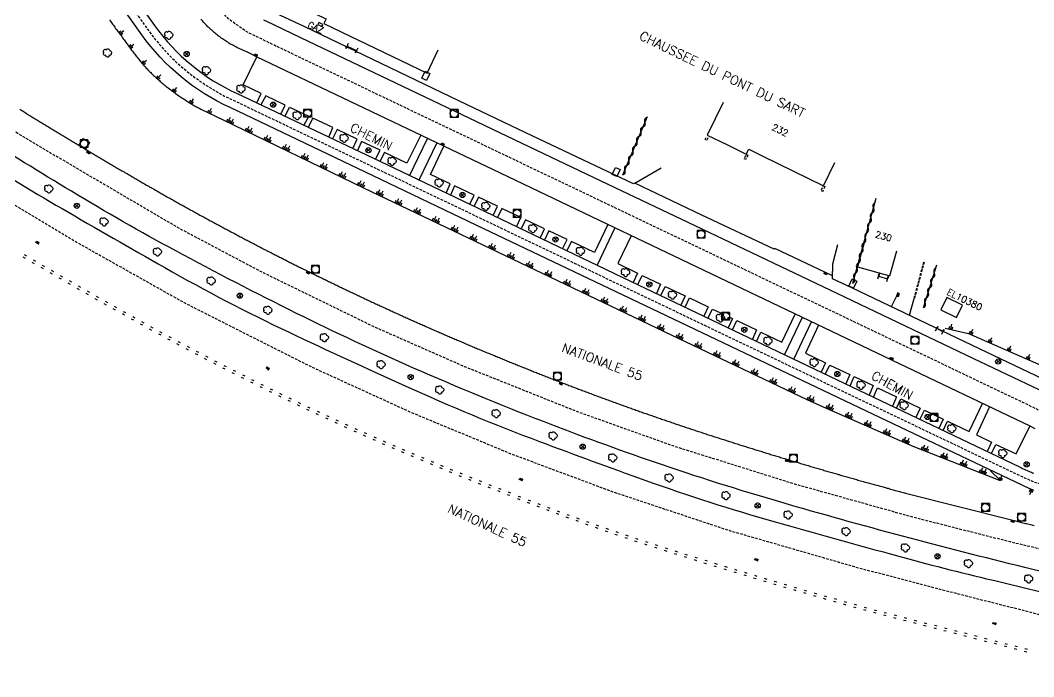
# Model space of a CAD drawing. Header units: millimetres. Extents: x 132999 to 134001, y 131000 to 132000.
# Drawn here: x 133306.3 to 133501.6, y 131428.2 to 131554.6 of the extents above; entities that cross this region are included whole.
import ezdxf
from ezdxf.enums import TextEntityAlignment as Align

# ---------------------------------------------------------------- set-up
doc = ezdxf.new("R2010")
doc.units = ezdxf.units.MM
doc.linetypes.add('DASHED', pattern=[0.75, 0.5, -0.25])
doc.layers.get('0').update_dxf_attribs({"linetype": 'CONTINUOUS'})
for name, color, linetype in [('W0001', 6, 'DASHED'), ('W0008', 7, 'CONTINUOUS'), ('W0100', 7, 'CONTINUOUS'), ('W0105', 7, 'CONTINUOUS'), ('W0112', 1, 'DASHED'), ('W0211', 2, 'CONTINUOUS'), ('W0220', 5, 'DASHED'), ('W0300', 7, 'CONTINUOUS'), ('W0310', 3, 'CONTINUOUS'), ('W0400', 7, 'CONTINUOUS'), ('W0420', 7, 'CONTINUOUS'), ('W0469', 7, 'CONTINUOUS'), ('W0984', 7, 'CONTINUOUS'), ('W0989', 7, 'CONTINUOUS'), ('W0991', 7, 'CONTINUOUS'), ('W1471', 7, 'CONTINUOUS')]:
    doc.layers.add(name, color=color, linetype=linetype)
doc.styles.get("Standard").update_dxf_attribs({"font": 'romans.shx', "width": 0.85})

# ---------------------------------------------------------------- blocks, each defined once
blk = doc.blocks.new('T400')
for p, q in [((-0.15, 0.3), (0.15, 0.3)), ((-0.15, -0.25), (-0.15, 0.3)), ((-0.15, 0.15), (0.15, 0.15)), ((-0.15, 0), (0.15, 0)), ((0.15, 0.3), (0.15, -0.25)), ((-0.15, -0.15), (0.15, -0.15)), ((-0.15, -0.25), (-0.15, -0.3)), ((-0.15, -0.3), (0.15, -0.3)), ((0.15, -0.3), (0.15, -0.25))]:
    blk.add_line(p, q)
blk = doc.blocks.new('T420')
for p, q in [((0.75, 0.75), (-0.75, 0.75)), ((-0.75, 0.75), (-0.75, -0.75)), ((0.75, 0.75), (0.75, -0.75)), ((0.75, -0.75), (-0.75, -0.75))]:
    blk.add_line(p, q)
blk.add_ellipse((0, 0), major_axis=(-0.53, 0.53), ratio=1, start_param=3.926991, end_param=10.210176)
blk = doc.blocks.new('T300')
for p, q in [((-0.8, 0.51), (-0.86, 0.34)), ((-0.86, 0.34), (-0.86, 0.17)), ((-0.86, 0.17), (-0.74, 0.06)), ((-0.69, 0.63), (-0.8, 0.51)), ((-0.8, -0.06), (-0.74, 0.06)), ((-0.74, 0.06), (-0.69, 0.11)), ((-0.57, 0.69), (-0.69, 0.63)), ((-0.46, 0.69), (-0.57, 0.69)), ((-0.29, 0.63), (-0.46, 0.69)), ((-0.29, 0.63), (-0.17, 0.74)), ((-0.23, 0.57), (-0.29, 0.63)), ((-0.17, 0.74), (-0.06, 0.8)), ((-0.06, 0.8), (0.06, 0.8)), ((0.06, 0.8), (0.23, 0.74)), ((0.23, 0.74), (0.34, 0.63)), ((0.34, 0.63), (0.4, 0.51)), ((0.46, 0.46), (0.34, 0.46)), ((0.4, 0.51), (0.4, 0.46)), ((0.57, 0.4), (0.46, 0.46)), ((0.57, 0.4), (0.69, 0.29)), ((0.69, 0.29), (0.74, 0.17)), ((0.74, 0.06), (0.69, -0.17)), ((0.74, 0.17), (0.74, 0.06)), ((-0.8, -0.17), (-0.8, -0.06)), ((-0.8, -0.23), (-0.8, -0.17)), ((-0.74, -0.34), (-0.8, -0.23)), ((-0.69, -0.4), (-0.74, -0.34)), ((-0.51, -0.46), (-0.69, -0.4)), ((-0.4, -0.46), (-0.51, -0.46)), ((-0.4, -0.46), (-0.34, -0.46)), ((-0.34, -0.46), (-0.34, -0.4)), ((-0.34, -0.51), (-0.34, -0.46)), ((-0.29, -0.63), (-0.34, -0.51)), ((-0.17, -0.74), (-0.29, -0.63)), ((-0.06, -0.8), (-0.17, -0.74)), ((0.06, -0.8), (-0.06, -0.8)), ((0.17, -0.74), (0.06, -0.8)), ((0.23, -0.69), (0.17, -0.74)), ((0.29, -0.46), (0.23, -0.46)), ((0.29, -0.63), (0.23, -0.69)), ((0.46, -0.4), (0.29, -0.46)), ((0.34, -0.51), (0.29, -0.63)), ((0.34, -0.51), (0.34, -0.46)), ((0.57, -0.34), (0.46, -0.4)), ((0.63, -0.29), (0.57, -0.34)), ((0.69, -0.17), (0.63, -0.29))]:
    blk.add_line(p, q)
blk = doc.blocks.new('t105o')
for p, q in [((-0.5, 0), (0.5, 0)), ((0.5, 0), (0.2, 0.1)), ((0.5, 0), (0.2, -0.1))]:
    blk.add_line(p, q)
blk = doc.blocks.new('t310o')
at = {"color": 0, "linetype": 'Continuous'}
for centre, start, end in [((-0.5, 0.38), 216.8699, 323.1304), ((0.5, -0.37), 36.8699, 143.1303)]:
    blk.add_arc(centre, 0.625, start, end, dxfattribs=at)
blk = doc.blocks.new('t220o')
at = {"color": 0, "linetype": 'Continuous'}
for p, q in [((-0.25, 0.25), (0.25, 0.25)), ((-0.25, -0.25), (0.25, -0.25))]:
    blk.add_line(p, q, dxfattribs=at)
blk = doc.blocks.new('t211o')
at = {"color": 0, "linetype": 'Continuous'}
for p, q in [((-0.29, 0.5), (-0.29, 0)), ((0, 1), (0, 0)), ((0.29, 0.5), (0.29, 0))]:
    blk.add_line(p, q, dxfattribs=at)
blk = doc.blocks.new('T1471')
at = {"color": 0, "linetype": 'Continuous', "flags": 128}
blk.add_lwpolyline([(-0.75, -0.5), (-0.75, 0.5), (0.75, 0.5), (0.75, -0.5), (-0.75, -0.5)], dxfattribs=at)
blk = doc.blocks.new('T469')
at = {"color": 0, "linetype": 'Continuous', "flags": 128}
for points in [[(-0.35, 0.35), (0.35, -0.35)], [(-0.35, -0.35), (0.35, 0.35)]]:
    blk.add_lwpolyline(points, dxfattribs=at)
at = {"color": 0, "linetype": 'Continuous'}
blk.add_circle((0, 0), 0.5, dxfattribs=at)

msp = doc.modelspace()

# ---------------------------------------------------------------- linework, layer by layer
at = {"layer": 'W0001', "flags": 128}
for points in [[(133046.07, 131721.2), (133055.28, 131714.81), (133066.12, 131707.31), (133068.83, 131705.91), (133071.81, 131705.03), (133075, 131704.51), (133078.64, 131704.48), (133082.3, 131704.91), (133085.78, 131705.7), (133089.53, 131706.92), (133097.61, 131709.69), (133103.26, 131711.65), (133106.79, 131712.75), (133111.83, 131713.82), (133116.99, 131714.44), (133120.59, 131714.43), (133124.32, 131714.14), (133129.12, 131713.3), (133133.36, 131712.09), (133137.12, 131710.61), (133141.27, 131708.66), (133145.6, 131706.21), (133150.22, 131703.13), (133168.49, 131691.26), (133171.2, 131688.78), (133173.28, 131686.64), (133175.33, 131684.42), (133177.91, 131680.75), (133180.2, 131676.66), (133182.03, 131672.35), (133183.46, 131667.82), (133184.59, 131663.42), (133185.8, 131658.9), (133187.03, 131654.99), (133188.31, 131652.04), (133190.15, 131648.68), (133192.86, 131644.89), (133196.31, 131641.15), (133200.65, 131637.47), (133211.58, 131629.78), (133219.71, 131623.93), (133223.9, 131621.3), (133229.15, 131618.43), (133242.11, 131612.02), (133301.74, 131582.68), (133306.37, 131580.09), (133309.41, 131578.1), (133313.74, 131574.71), (133317.42, 131571.09), (133320.77, 131567.07), (133322.81, 131564.21), (133330.77, 131552.97), (133332.32, 131550.89), (133334.77, 131548.11), (133336.64, 131546.27), (133339.14, 131544.17), (133342.07, 131542.08), (133345.68, 131539.99), (133378.1, 131524.54), (133414.59, 131507.12), (133456.74, 131487.01), (133497.13, 131467.78), (133501.3, 131465.84), (133505.64, 131464.42), (133510.22, 131463.45), (133514.7, 131463.1), (133518.14, 131463.15), (133521.43, 131463.42), (133525.57, 131464.06), (133529.23, 131465.01), (133533.79, 131466.63), (133543.92, 131470.1), (133552.73, 131473.12), (133560.77, 131475.87)], [(133135.97, 131633.54), (133147.29, 131628.82), (133155.14, 131623.26), (133167.51, 131614.35), (133190.33, 131597.78), (133212.33, 131581.99), (133246.06, 131557.96), (133265.22, 131544.76), (133281.97, 131533.61), (133298.01, 131523.37), (133318.56, 131511.09), (133338.33, 131500), (133362.46, 131487.85), (133381.36, 131479.23), (133400.85, 131471.14), (133420.48, 131463.83), (133442.77, 131456.42), (133467.83, 131449.19), (133486.99, 131444.19), (133510.75, 131438.18), (133526.23, 131434.2), (133534.27, 131431.82), (133541.84, 131428.22)], [(133178.91, 131622.77), (133185.89, 131616.87), (133196.83, 131608.16), (133211.3, 131597.71), (133261.3, 131562.16), (133277.21, 131551.32), (133307.19, 131531.99), (133336.97, 131514.54), (133352.56, 131506.29), (133374.67, 131495.52), (133391.87, 131487.95), (133413.84, 131479.19), (133432.4, 131472.58), (133455.55, 131465.33), (133478.21, 131458.99), (133497.02, 131454.22), (133522.07, 131448.3), (133538.08, 131445.24), (133544.16, 131445.19), (133555.41, 131445.97)], [(133567.8, 131472.41), (133564.26, 131478.8), (133560.69, 131481.91), (133555.39, 131484.68), (133551.81, 131485.47), (133547.41, 131485.53), (133542.75, 131484.28), (133527.48, 131479.41), (133523.43, 131478.12), (133518.25, 131476.87), (133512.86, 131476.59), (133508.33, 131477.23), (133503.5, 131479.08), (133472.24, 131494.02), (133425.96, 131516.07), (133378.19, 131538.85), (133355.6, 131549.62), (133350.22, 131552.2), (133346.75, 131554.57), (133343.23, 131558.2), (133341, 131562.25), (133340.17, 131566.19), (133340.5, 131568.82), (133341.29, 131573.77), (133346.02, 131575.58), (133348.75, 131576.64), (133350.96, 131577.73), (133354.04, 131580.37), (133356.05, 131583.25), (133357.79, 131586.81), (133358.91, 131589.72), (133359.95, 131593.04), (133364.79, 131612.6)]]:
    msp.add_lwpolyline(points, dxfattribs=at)
at = {"layer": 'W0008', "flags": 128}
for points in [[(133322.59, 131567.16), (133332.19, 131553.57, 0.131425), (133348.14, 131540.46), (133375.6, 131527.44), (133395.88, 131517.75), (133425.36, 131503.68), (133470.7, 131482.03), (133498.85, 131468.59), (133499.07, 131468.48), (133499.3, 131468.37), (133499.52, 131468.26), (133499.75, 131468.16), (133499.98, 131468.06), (133500.21, 131467.95), (133500.44, 131467.85), (133500.67, 131467.75), (133500.89, 131467.66), (133501.13, 131467.56), (133501.36, 131467.47), (133501.59, 131467.37)], [(133501.62, 131464.08), (133501.38, 131464.17), (133501.15, 131464.26), (133500.92, 131464.36), (133500.69, 131464.46), (133469.35, 131479.31), (133423.97, 131500.94), (133394.19, 131515.14), (133374.3, 131524.66), (133346.77, 131537.79, -0.131701), (133329.77, 131551.77), (133320.12, 131565.38)], [(133521.51, 131443.94), (133499.84, 131449.25, -0.010774), (133452.89, 131461.79, -0.011977), (133428.55, 131469.5, -0.00953), (133407.11, 131477.32, -0.011329), (133382.12, 131487.63, -0.011427), (133359.57, 131498.16, -0.008596), (133336.28, 131510.19, -0.012407), (133316.18, 131521.67, -0.003201), (133298.19, 131532.7, -0.008106)], [(133295.95, 131529.54, 0.010394), (133314.38, 131518.33, 0.002405), (133334.16, 131506.97, 0.01857), (133358.13, 131494.52, 0.004477), (133380.64, 131484.12, 0.016328), (133406.37, 131473.5, 0.003626), (133426.69, 131466.05, 0.017366), (133451.77, 131458.03, 0.001537), (133473.73, 131451.91, 0.0084), (133492.51, 131447.08, -0.002685), (133517.53, 131440.94)]]:
    msp.add_lwpolyline(points, format="xyb", dxfattribs=at)
for points in [[(133501.84, 131475.95), (133500.87, 131476.43), (133474.28, 131489.14), (133416.46, 131516.71), (133398.87, 131525.12), (133387.97, 131530.32), (133351.87, 131547.54), (133350.53, 131548.22), (133350.33, 131548.32), (133350.13, 131548.41), (133349.94, 131548.51), (133349.68, 131548.62), (133349.45, 131548.71), (133349.21, 131548.81), (133348.98, 131548.92), (133348.75, 131549.02), (133348.52, 131549.13), (133348.29, 131549.23), (133348.06, 131549.35), (133347.84, 131549.46), (133347.62, 131549.58), (133347.4, 131549.7), (133347.18, 131549.82), (133346.96, 131549.94), (133346.74, 131550.07), (133346.52, 131550.19), (133346.31, 131550.33), (133346.1, 131550.46), (133345.89, 131550.59), (133345.68, 131550.73), (133345.47, 131550.87), (133345.27, 131551.02), (133345.06, 131551.16), (133344.86, 131551.31), (133344.66, 131551.46), (133344.46, 131551.61), (133344.26, 131551.77), (133344.07, 131551.93), (133343.87, 131552.09), (133343.68, 131552.25), (133343.49, 131552.42), (133343.3, 131552.58), (133343.11, 131552.75), (133342.92, 131552.93), (133342.74, 131553.1), (133342.55, 131553.28), (133342.37, 131553.46), (133342.19, 131553.64), (133342.01, 131553.82), (133341.83, 131554.01), (133341.66, 131554.2), (133341.48, 131554.38), (133341.31, 131554.57), (133341.14, 131554.76)], [(133505.22, 131482.2), (133490.06, 131489.42), (133465.18, 131501.29), (133436.33, 131515.02), (133419.58, 131522.98), (133403.03, 131530.85), (133390, 131537.07), (133360.42, 131551.19), (133353.73, 131554.38), (133353.5, 131554.48), (133353.27, 131554.59)], [(133424.76, 131523.23), (133424.49, 131523.08), (133403.74, 131532.92), (133390.84, 131539.08), (133361, 131553.35), (133354.65, 131556.34)], [(133351.9, 131538.68), (133352.76, 131540.47), (133349.29, 131542.17), (133351.89, 131547.54)], [(133356.54, 131536.48), (133357.4, 131538.25), (133353.62, 131540.06), (133352.7, 131538.3)], [(133306.24, 131537.44), (133306.46, 131537.31), (133306.67, 131537.18), (133306.88, 131537.05), (133307.09, 131536.92), (133307.3, 131536.79), (133307.51, 131536.66), (133307.72, 131536.53), (133307.93, 131536.4), (133308.15, 131536.27), (133308.36, 131536.13), (133308.57, 131536), (133308.78, 131535.87), (133308.99, 131535.74), (133309.2, 131535.61), (133309.41, 131535.48), (133309.63, 131535.35), (133309.84, 131535.22), (133310.05, 131535.09), (133310.26, 131534.96), (133310.47, 131534.83), (133310.69, 131534.7), (133310.9, 131534.57), (133311.11, 131534.44), (133311.32, 131534.31), (133311.53, 131534.18), (133311.75, 131534.05), (133311.96, 131533.92), (133312.17, 131533.79), (133312.38, 131533.67), (133312.6, 131533.54), (133312.81, 131533.41), (133313.02, 131533.28), (133313.23, 131533.15), (133313.44, 131533.02), (133313.66, 131532.89), (133313.87, 131532.76), (133314.08, 131532.63), (133314.3, 131532.51), (133314.51, 131532.38), (133314.72, 131532.25), (133314.93, 131532.12), (133315.15, 131531.99), (133315.36, 131531.86), (133315.57, 131531.74), (133315.79, 131531.61), (133316, 131531.48), (133316.21, 131531.35), (133316.43, 131531.22), (133316.64, 131531.1), (133316.85, 131530.97), (133317.07, 131530.84), (133317.28, 131530.71), (133317.49, 131530.59), (133317.71, 131530.46), (133317.92, 131530.33), (133318.13, 131530.2), (133318.35, 131530.08), (133318.56, 131529.95), (133318.77, 131529.82), (133318.99, 131529.7), (133319.2, 131529.57), (133319.41, 131529.44), (133319.63, 131529.32), (133319.84, 131529.19), (133320.06, 131529.06), (133320.28, 131528.93), (133320.49, 131528.8), (133320.71, 131528.68), (133320.92, 131528.55), (133321.14, 131528.42), (133321.36, 131528.29), (133321.57, 131528.17), (133321.79, 131528.04), (133322.01, 131527.91), (133322.22, 131527.78), (133322.44, 131527.66), (133322.65, 131527.53), (133322.87, 131527.4), (133323.09, 131527.27), (133323.3, 131527.15), (133323.52, 131527.02), (133323.74, 131526.89), (133323.95, 131526.77), (133324.17, 131526.64), (133324.39, 131526.51), (133324.6, 131526.38), (133324.82, 131526.26), (133325.03, 131526.13), (133325.25, 131526), (133325.47, 131525.88), (133325.68, 131525.75), (133325.9, 131525.62), (133326.12, 131525.5), (133326.33, 131525.37), (133326.55, 131525.24), (133326.77, 131525.12), (133326.99, 131524.99), (133327.2, 131524.87), (133327.42, 131524.74), (133327.64, 131524.61), (133327.85, 131524.49), (133328.07, 131524.36), (133328.29, 131524.24), (133328.5, 131524.11), (133328.72, 131523.98), (133328.94, 131523.86), (133329.16, 131523.73), (133329.37, 131523.61), (133329.59, 131523.48), (133329.81, 131523.36), (133330.03, 131523.23), (133330.24, 131523.11), (133330.46, 131522.98), (133330.68, 131522.86), (133330.9, 131522.73), (133331.11, 131522.61), (133331.33, 131522.48), (133331.55, 131522.36), (133331.77, 131522.23), (133331.98, 131522.11), (133332.2, 131521.98), (133332.42, 131521.86), (133332.64, 131521.73), (133332.86, 131521.61), (133333.07, 131521.48), (133333.29, 131521.36), (133333.51, 131521.24), (133333.73, 131521.11), (133333.95, 131520.99), (133334.17, 131520.87), (133334.38, 131520.74), (133334.6, 131520.62), (133334.82, 131520.49), (133335.04, 131520.37), (133335.26, 131520.25), (133335.48, 131520.12), (133335.7, 131520), (133335.91, 131519.88), (133336.13, 131519.76), (133336.35, 131519.63), (133336.57, 131519.51), (133336.79, 131519.39), (133337.01, 131519.27), (133337.23, 131519.14), (133337.45, 131519.02), (133337.67, 131518.9), (133337.89, 131518.78), (133338.11, 131518.66), (133338.32, 131518.53), (133338.54, 131518.41), (133338.76, 131518.29), (133338.98, 131518.17), (133339.2, 131518.05), (133339.42, 131517.93), (133339.64, 131517.81), (133339.86, 131517.68), (133340.08, 131517.56), (133340.3, 131517.44), (133340.52, 131517.32), (133340.74, 131517.2), (133340.96, 131517.08), (133341.18, 131516.96), (133341.4, 131516.84), (133341.62, 131516.72), (133341.85, 131516.6), (133342.07, 131516.48), (133342.29, 131516.36), (133342.51, 131516.24), (133342.73, 131516.12), (133342.95, 131516), (133343.17, 131515.88), (133343.39, 131515.76), (133343.61, 131515.64), (133343.83, 131515.52), (133344.05, 131515.4), (133344.27, 131515.29), (133344.5, 131515.17), (133344.72, 131515.05), (133344.94, 131514.93), (133345.16, 131514.81), (133345.38, 131514.69), (133345.6, 131514.57), (133345.82, 131514.45), (133346.04, 131514.34), (133346.27, 131514.22), (133346.49, 131514.1), (133346.71, 131513.98), (133346.93, 131513.86), (133347.15, 131513.75), (133347.37, 131513.63), (133347.6, 131513.51), (133347.82, 131513.39), (133348.04, 131513.27), (133348.26, 131513.16), (133348.48, 131513.04), (133348.71, 131512.92), (133348.93, 131512.81), (133349.15, 131512.69), (133349.37, 131512.57), (133349.59, 131512.46), (133349.82, 131512.34), (133350.04, 131512.22), (133350.26, 131512.11), (133350.48, 131511.99), (133350.71, 131511.87), (133350.93, 131511.76), (133351.15, 131511.64), (133351.37, 131511.52), (133351.6, 131511.41), (133351.82, 131511.29), (133352.04, 131511.18), (133352.27, 131511.06), (133352.49, 131510.95), (133352.71, 131510.83), (133352.93, 131510.72), (133353.16, 131510.6), (133353.38, 131510.48), (133353.6, 131510.37), (133353.83, 131510.25), (133354.05, 131510.14), (133354.27, 131510.03), (133354.5, 131509.91), (133354.72, 131509.8), (133354.94, 131509.68), (133355.17, 131509.57), (133355.39, 131509.45), (133355.61, 131509.34), (133355.84, 131509.23), (133356.06, 131509.11), (133356.29, 131509), (133356.51, 131508.88), (133356.73, 131508.77), (133356.96, 131508.66), (133357.18, 131508.54), (133357.41, 131508.43), (133357.63, 131508.32), (133357.85, 131508.2), (133358.08, 131508.09), (133358.3, 131507.98), (133358.53, 131507.87), (133358.75, 131507.75), (133358.98, 131507.64), (133359.2, 131507.53), (133359.43, 131507.42), (133359.65, 131507.3), (133359.87, 131507.19), (133360.1, 131507.08), (133360.32, 131506.97), (133360.55, 131506.86), (133360.77, 131506.74), (133361, 131506.63), (133361.22, 131506.52), (133361.45, 131506.41), (133361.67, 131506.3), (133361.9, 131506.19), (133362.12, 131506.08), (133362.35, 131505.97), (133362.57, 131505.86), (133362.8, 131505.74), (133363.02, 131505.63), (133363.25, 131505.52), (133363.47, 131505.41), (133363.7, 131505.3), (133363.92, 131505.19), (133364.15, 131505.08), (133364.37, 131504.97), (133364.6, 131504.86), (133364.82, 131504.75), (133365.05, 131504.65), (133365.27, 131504.54), (133365.5, 131504.43), (133365.73, 131504.32), (133365.95, 131504.21), (133366.18, 131504.1), (133366.4, 131503.99), (133366.63, 131503.88), (133366.85, 131503.77), (133367.08, 131503.66), (133367.3, 131503.56), (133367.53, 131503.45), (133367.76, 131503.34), (133367.98, 131503.23), (133368.21, 131503.12), (133368.43, 131503.01), (133368.66, 131502.91), (133368.89, 131502.8), (133369.11, 131502.69), (133369.34, 131502.58), (133369.56, 131502.47), (133369.79, 131502.37), (133370.02, 131502.26), (133370.24, 131502.15), (133370.47, 131502.04), (133370.7, 131501.94), (133370.92, 131501.83), (133371.15, 131501.72), (133371.37, 131501.62), (133371.6, 131501.51), (133371.83, 131501.4), (133372.05, 131501.3), (133372.28, 131501.19), (133372.51, 131501.08), (133372.73, 131500.98), (133372.96, 131500.87), (133373.19, 131500.77), (133373.42, 131500.66), (133373.64, 131500.55), (133373.87, 131500.45), (133374.1, 131500.34), (133374.32, 131500.24), (133374.55, 131500.13), (133374.78, 131500.02), (133375, 131499.92), (133375.23, 131499.81), (133375.46, 131499.71), (133375.69, 131499.6), (133375.91, 131499.5), (133376.14, 131499.39), (133376.37, 131499.29), (133376.6, 131499.19), (133376.82, 131499.08), (133377.05, 131498.98), (133377.28, 131498.87), (133377.51, 131498.77), (133377.74, 131498.66), (133377.96, 131498.56), (133378.19, 131498.46), (133378.42, 131498.35), (133378.65, 131498.25), (133378.87, 131498.14), (133379.1, 131498.04), (133379.33, 131497.94), (133379.56, 131497.83), (133379.79, 131497.73), (133380.02, 131497.63), (133380.24, 131497.52), (133380.47, 131497.42), (133380.7, 131497.32), (133380.93, 131497.22), (133381.16, 131497.11), (133381.39, 131497.01), (133381.61, 131496.91), (133381.84, 131496.81), (133382.07, 131496.7), (133382.3, 131496.6), (133382.53, 131496.5), (133382.76, 131496.4), (133382.99, 131496.3), (133383.22, 131496.19), (133383.45, 131496.09), (133383.67, 131495.99), (133383.9, 131495.89), (133384.13, 131495.79), (133384.36, 131495.69), (133384.59, 131495.59), (133384.82, 131495.49), (133385.05, 131495.38), (133385.28, 131495.28), (133385.51, 131495.18), (133385.74, 131495.08), (133385.97, 131494.98), (133386.19, 131494.88), (133386.42, 131494.78), (133386.65, 131494.68), (133386.88, 131494.58), (133387.11, 131494.48), (133387.34, 131494.39), (133387.57, 131494.29), (133387.79, 131494.19), (133388.02, 131494.09), (133388.25, 131493.99), (133388.48, 131493.89), (133388.71, 131493.79), (133388.94, 131493.69), (133389.17, 131493.59), (133389.4, 131493.5), (133389.63, 131493.4), (133389.86, 131493.3), (133390.09, 131493.2), (133390.31, 131493.1), (133390.54, 131493), (133390.77, 131492.91), (133391, 131492.81), (133391.23, 131492.71), (133391.46, 131492.61), (133391.69, 131492.52), (133391.92, 131492.42), (133392.15, 131492.32), (133392.38, 131492.22), (133392.61, 131492.13), (133392.84, 131492.03), (133393.07, 131491.93), (133393.3, 131491.84), (133393.53, 131491.74), (133393.76, 131491.64), (133393.99, 131491.55), (133394.22, 131491.45), (133394.45, 131491.35), (133394.68, 131491.26), (133394.91, 131491.16), (133395.14, 131491.07), (133395.37, 131490.97), (133395.6, 131490.87), (133395.83, 131490.78), (133396.06, 131490.68), (133396.29, 131490.59), (133396.52, 131490.49), (133396.75, 131490.4), (133396.98, 131490.3), (133397.21, 131490.21), (133397.44, 131490.11), (133397.67, 131490.02), (133397.9, 131489.92), (133398.13, 131489.83), (133398.36, 131489.73), (133398.6, 131489.64), (133398.83, 131489.54), (133399.06, 131489.45), (133399.29, 131489.35), (133399.52, 131489.26), (133399.75, 131489.17), (133399.98, 131489.07), (133400.21, 131488.98), (133400.44, 131488.88), (133400.67, 131488.79), (133400.9, 131488.7), (133401.14, 131488.6), (133401.37, 131488.51), (133401.6, 131488.42), (133401.83, 131488.32), (133402.06, 131488.23), (133402.29, 131488.14), (133402.52, 131488.04), (133402.75, 131487.95), (133402.99, 131487.86), (133403.22, 131487.76), (133403.45, 131487.67), (133403.68, 131487.58), (133403.91, 131487.49), (133404.14, 131487.39), (133404.38, 131487.3), (133404.61, 131487.21), (133404.84, 131487.12), (133405.07, 131487.03), (133405.3, 131486.93), (133405.53, 131486.84), (133405.77, 131486.75), (133406, 131486.66), (133406.23, 131486.57), (133406.46, 131486.47), (133406.69, 131486.38), (133406.93, 131486.29), (133407.16, 131486.2), (133407.39, 131486.11), (133407.62, 131486.02), (133407.85, 131485.93), (133408.09, 131485.84), (133408.32, 131485.74), (133408.55, 131485.65), (133408.78, 131485.56), (133409.02, 131485.47), (133409.25, 131485.38), (133409.48, 131485.29), (133409.71, 131485.2), (133409.95, 131485.11), (133410.18, 131485.02), (133410.41, 131484.93), (133410.64, 131484.84), (133410.88, 131484.75), (133411.11, 131484.66), (133411.34, 131484.57), (133411.58, 131484.48), (133411.81, 131484.39), (133412.04, 131484.3), (133412.28, 131484.21), (133412.51, 131484.12), (133412.74, 131484.03), (133412.98, 131483.94), (133413.21, 131483.85), (133413.44, 131483.77), (133413.68, 131483.68), (133413.91, 131483.59), (133414.15, 131483.5), (133414.38, 131483.41), (133414.61, 131483.32), (133414.85, 131483.23), (133415.08, 131483.15), (133415.32, 131483.06), (133415.55, 131482.97), (133415.78, 131482.88), (133416.02, 131482.79), (133416.25, 131482.71), (133416.49, 131482.62), (133416.72, 131482.53), (133416.95, 131482.44), (133417.19, 131482.36), (133417.42, 131482.27), (133417.66, 131482.18), (133417.89, 131482.1), (133418.13, 131482.01), (133418.36, 131481.92), (133418.6, 131481.84), (133418.83, 131481.75), (133419.06, 131481.66), (133419.3, 131481.58), (133419.53, 131481.49), (133419.77, 131481.41), (133420, 131481.32), (133420.24, 131481.23), (133420.47, 131481.15), (133420.71, 131481.06), (133420.94, 131480.98), (133421.18, 131480.89), (133421.41, 131480.81), (133421.65, 131480.72), (133421.88, 131480.64), (133422.12, 131480.55), (133422.35, 131480.47), (133422.59, 131480.38), (133422.82, 131480.3), (133423.06, 131480.22), (133423.3, 131480.13), (133423.53, 131480.05), (133423.77, 131479.96), (133424, 131479.88), (133424.24, 131479.79), (133424.47, 131479.71), (133424.71, 131479.63), (133424.94, 131479.54), (133425.18, 131479.46), (133425.42, 131479.38), (133425.65, 131479.29), (133425.89, 131479.21), (133426.12, 131479.13), (133426.36, 131479.04), (133426.59, 131478.96), (133426.83, 131478.88), (133427.07, 131478.8), (133427.3, 131478.71), (133427.54, 131478.63), (133427.77, 131478.55), (133428.01, 131478.47), (133428.25, 131478.39), (133428.48, 131478.3), (133428.72, 131478.22), (133428.96, 131478.14), (133429.19, 131478.06), (133429.43, 131477.98), (133429.66, 131477.89), (133429.9, 131477.81), (133430.14, 131477.73), (133430.37, 131477.65), (133430.61, 131477.57), (133430.85, 131477.49), (133431.08, 131477.41), (133431.32, 131477.33), (133431.56, 131477.25), (133431.8, 131477.17), (133432.03, 131477.08), (133432.27, 131477), (133432.51, 131476.92), (133432.75, 131476.84), (133432.98, 131476.76), (133433.22, 131476.68), (133433.46, 131476.6), (133433.7, 131476.52), (133433.94, 131476.44), (133434.17, 131476.36), (133434.41, 131476.28), (133434.65, 131476.2), (133434.89, 131476.12), (133435.13, 131476.05), (133435.36, 131475.97), (133435.6, 131475.89), (133435.84, 131475.81), (133436.08, 131475.73), (133436.32, 131475.65), (133436.55, 131475.57), (133436.79, 131475.49), (133437.03, 131475.42), (133437.27, 131475.34), (133437.51, 131475.26), (133437.75, 131475.18), (133437.98, 131475.1), (133438.22, 131475.02), (133438.46, 131474.95), (133438.7, 131474.87), (133438.94, 131474.79), (133439.18, 131474.71), (133439.42, 131474.64), (133439.65, 131474.56), (133439.89, 131474.48), (133440.13, 131474.41), (133440.37, 131474.33), (133440.61, 131474.25), (133440.85, 131474.17), (133441.09, 131474.1), (133441.33, 131474.02), (133441.57, 131473.94), (133441.8, 131473.87), (133442.04, 131473.79), (133442.28, 131473.72), (133442.52, 131473.64), (133442.76, 131473.56), (133443, 131473.49), (133443.24, 131473.41), (133443.48, 131473.34), (133443.72, 131473.26), (133443.96, 131473.18), (133444.2, 131473.11), (133444.43, 131473.03), (133444.67, 131472.96), (133444.91, 131472.88), (133445.15, 131472.81), (133445.39, 131472.73), (133445.63, 131472.66), (133445.87, 131472.58), (133446.11, 131472.51), (133446.35, 131472.43), (133446.59, 131472.36), (133446.83, 131472.28), (133447.07, 131472.21), (133447.31, 131472.13), (133447.55, 131472.06), (133447.79, 131471.98), (133448.03, 131471.91), (133448.27, 131471.84), (133448.51, 131471.76), (133448.75, 131471.69), (133448.99, 131471.61), (133449.23, 131471.54), (133449.47, 131471.47), (133449.71, 131471.39), (133449.94, 131471.32), (133450.18, 131471.25), (133450.42, 131471.17), (133450.66, 131471.1), (133450.9, 131471.02), (133451.14, 131470.95), (133451.38, 131470.88), (133451.62, 131470.8), (133451.86, 131470.73), (133452.1, 131470.66), (133452.34, 131470.59), (133452.58, 131470.51), (133452.82, 131470.44), (133453.06, 131470.37), (133453.31, 131470.29), (133453.55, 131470.22), (133453.79, 131470.15), (133454.03, 131470.08), (133454.27, 131470), (133454.51, 131469.93), (133454.75, 131469.86), (133454.99, 131469.79), (133455.23, 131469.72), (133455.47, 131469.64), (133455.71, 131469.57), (133455.95, 131469.5), (133456.18, 131469.43), (133456.42, 131469.36), (133456.67, 131469.28), (133456.91, 131469.21), (133457.15, 131469.14), (133457.39, 131469.07), (133457.63, 131469), (133457.87, 131468.93), (133458.11, 131468.86), (133458.35, 131468.79), (133458.59, 131468.71), (133458.83, 131468.64), (133459.07, 131468.57), (133459.31, 131468.5), (133459.55, 131468.43), (133459.79, 131468.36), (133460.03, 131468.29), (133460.27, 131468.22), (133460.51, 131468.15), (133460.75, 131468.08), (133460.99, 131468.01), (133461.23, 131467.94), (133461.47, 131467.87), (133461.71, 131467.8), (133461.95, 131467.73), (133462.19, 131467.66), (133462.43, 131467.59), (133462.67, 131467.52), (133462.91, 131467.45), (133463.15, 131467.38), (133463.4, 131467.31), (133463.64, 131467.24), (133463.88, 131467.17), (133464.12, 131467.11), (133464.36, 131467.04), (133464.6, 131466.97), (133464.84, 131466.9), (133465.08, 131466.83), (133465.32, 131466.76), (133465.56, 131466.69), (133465.8, 131466.62), (133466.04, 131466.56), (133466.29, 131466.49), (133466.53, 131466.42), (133466.77, 131466.35), (133467.01, 131466.28), (133467.25, 131466.22), (133467.49, 131466.15), (133467.73, 131466.08), (133467.97, 131466.01), (133468.21, 131465.94), (133468.45, 131465.88), (133468.7, 131465.81), (133468.94, 131465.74), (133469.18, 131465.67), (133469.42, 131465.61), (133469.66, 131465.54), (133469.9, 131465.47), (133470.14, 131465.41), (133470.38, 131465.34), (133470.63, 131465.27), (133470.87, 131465.21), (133471.11, 131465.14), (133471.35, 131465.07), (133471.59, 131465.01), (133471.83, 131464.94), (133472.07, 131464.87), (133472.32, 131464.81), (133472.56, 131464.74), (133472.8, 131464.67), (133473.04, 131464.61), (133473.28, 131464.54), (133473.52, 131464.48), (133473.77, 131464.41), (133474.01, 131464.34), (133474.25, 131464.28), (133474.49, 131464.21), (133474.73, 131464.15), (133474.97, 131464.08), (133475.22, 131464.02), (133475.46, 131463.95), (133475.7, 131463.89), (133475.94, 131463.82), (133476.18, 131463.76), (133476.43, 131463.69), (133476.67, 131463.63), (133476.91, 131463.56), (133497.57, 131458.35), (133497.81, 131458.29), (133498.05, 131458.23), (133498.29, 131458.17), (133498.53, 131458.11), (133498.77, 131458.04), (133499.01, 131457.98), (133499.25, 131457.92), (133499.5, 131457.86), (133499.74, 131457.8), (133499.98, 131457.74), (133500.22, 131457.68), (133500.46, 131457.62), (133500.7, 131457.56), (133500.94, 131457.5), (133501.19, 131457.44), (133501.43, 131457.38), (133501.67, 131457.32)], [(133357.36, 131536.1), (133358.23, 131537.82), (133361.91, 131536.14), (133360.98, 131534.36)], [(133365.79, 131532.09), (133366.53, 131533.92), (133362.71, 131535.74), (133361.81, 131533.97)], [(133370.39, 131529.87), (133371.24, 131531.66), (133367.38, 131533.52), (133366.46, 131531.77)], [(133374.75, 131527.82), (133375.69, 131529.55), (133372.06, 131531.26), (133371.28, 131529.48)], [(133383.48, 131532.46), (133380.84, 131527.07), (133376.51, 131529.14), (133375.61, 131527.42)], [(133381.35, 131524.65), (133384.79, 131531.84)], [(133386.62, 131530.96), (133383.13, 131523.82)], [(133388.37, 131521.32), (133389.16, 131523.11), (133385.4, 131524.91), (133387.96, 131530.32)], [(133462.7, 131505.43), (133451.7, 131510.67), (133451.58, 131510.52), (133437.65, 131517.04), (133424.76, 131523.23), (133429.8, 131526.19)], [(133392.92, 131519.15), (133393.77, 131520.91), (133390, 131522.7), (133389.21, 131520.94)], [(133397.43, 131517.01), (133398.28, 131518.78), (133394.6, 131520.53), (133393.76, 131518.76)], [(133401.93, 131514.84), (133402.8, 131516.59), (133399.1, 131518.37), (133398.3, 131516.6)], [(133406.52, 131512.65), (133407.34, 131514.43), (133403.69, 131516.18), (133402.82, 131514.44)], [(133410.82, 131510.6), (133411.68, 131512.38), (133408.18, 131514.04), (133407.33, 131512.26)], [(133419.55, 131515.24), (133416.97, 131509.87), (133412.51, 131511.98), (133411.64, 131510.23)], [(133420.87, 131514.61), (133417.47, 131507.41)], [(133424.05, 131513.1), (133421.48, 131507.74), (133425.24, 131505.88), (133424.42, 131504.13)], [(133506.11, 131484.23), (133491.13, 131491.31), (133466.57, 131503.04), (133462.8, 131504.81), (133462.9, 131507.68), (133463.84, 131511.41)], [(133425.31, 131503.7), (133426.14, 131505.47), (133429.66, 131503.76), (133428.9, 131501.99)], [(133429.75, 131501.58), (133430.6, 131503.35), (133434.44, 131501.5), (133433.61, 131499.74)], [(133475.41, 131502.2), (133475.17, 131501.46), (133474.09, 131499.44)], [(133434.42, 131499.34), (133435.26, 131501.13), (133438.88, 131499.39), (133438.03, 131497.62)], [(133477.65, 131497.79), (133478.57, 131501.03)], [(133438.83, 131497.25), (133439.73, 131498.98), (133441.84, 131498.01), (133441.55, 131497.4), (133442.55, 131496.93), (133442.83, 131497.49), (133443.57, 131497.17), (133442.72, 131495.39)], [(133448.2, 131492.77), (133449.01, 131494.54), (133453.08, 131492.6), (133455.65, 131498.03)], [(133443.55, 131494.98), (133444.4, 131496.79), (133448.16, 131494.96), (133447.39, 131493.16)], [(133456.99, 131497.39), (133453.56, 131490.21)], [(133455.36, 131489.35), (133458.79, 131496.53)], [(133460.14, 131495.88), (133457.59, 131490.47), (133461.47, 131488.63), (133460.63, 131486.84)], [(133461.43, 131486.46), (133462.31, 131488.19), (133466.16, 131486.41), (133465.38, 131484.57)], [(133466.19, 131484.18), (133466.99, 131486.01), (133470.67, 131484.25), (133469.86, 131482.43)], [(133470.7, 131482.03), (133471.46, 131483.83), (133475.18, 131482.1), (133474.35, 131480.29)], [(133475.15, 131479.91), (133475.99, 131481.7), (133479.69, 131479.9), (133478.89, 131478.12)], [(133484.11, 131475.63), (133484.97, 131477.39), (133489.14, 131475.4), (133491.71, 131480.81)], [(133479.66, 131477.75), (133480.52, 131479.52), (133484.17, 131477.78), (133483.29, 131476.02)], [(133493.09, 131480.15), (133490.55, 131474.79), (133493.46, 131473.35), (133492.61, 131471.56)], [(133493.42, 131471.18), (133494.31, 131472.93), (133498.19, 131471.1), (133500.86, 131476.44)]]:
    msp.add_lwpolyline(points, dxfattribs=at)
at = {"layer": 'W0100', "flags": 128}
for points in [[(133364.86, 131568.31), (133360.34, 131570.46), (133358.86, 131567.35), (133358.67, 131566.97), (133358.42, 131567.09), (133354.88, 131559.83), (133364.94, 131554.97), (133365.25, 131554.82), (133364.82, 131553.93), (133384.7, 131544.37), (133386.87, 131548.88)], [(133369.31, 131549.62), (133371.14, 131548.74)], [(133441.73, 131538.73), (133438.68, 131532.48), (133442.44, 131530.64), (133446.21, 131528.78), (133446.68, 131529.74), (133449.25, 131528.47), (133461.06, 131522.69), (133463.26, 131527.18)], [(133468.98, 131511.96), (133467.62, 131507.14), (133473.89, 131505.38), (133475.24, 131510.2)], [(133471.66, 131505.3), (133473.4, 131504.79)], [(133484.09, 131494.62), (133482.89, 131495.22)]]:
    msp.add_lwpolyline(points, dxfattribs=at)
for points in [[(133363.66, 131553.77), (133364.5, 131553.39), (133364.65, 131553.73), (133363.85, 131554.14)], [(133486.71, 131497.37), (133487.87, 131499.75), (133484.85, 131501.21), (133483.7, 131498.83)]]:
    msp.add_lwpolyline(points, close=True, dxfattribs=at)
at = {"layer": 'W0112', "flags": 128}
for points in [[(133438.79, 131531.89), (133438.59, 131531.47), (133438.27, 131531.62), (133438.47, 131532.04)], [(133446.52, 131528.63), (133446.11, 131527.79), (133445.8, 131527.94), (133446.21, 131528.78)], [(133461.36, 131522.56), (133460.93, 131521.64), (133460.62, 131521.78), (133461.05, 131522.7)], [(133478.67, 131501.1), (133480.56, 131508.08), (133480.41, 131508.12), (133478.51, 131501.15)]]:
    msp.add_lwpolyline(points, close=True, dxfattribs=at)
at = {"layer": 'W0211', "flags": 128}
for points in [[(133323.55, 131554.63), (133323.69, 131554.42), (133323.84, 131554.22), (133323.98, 131554.02), (133324.13, 131553.82), (133324.27, 131553.62), (133324.42, 131553.42), (133324.57, 131553.22), (133324.71, 131553.02), (133324.86, 131552.82), (133325.01, 131552.62), (133325.16, 131552.42), (133325.31, 131552.22), (133325.46, 131552.02), (133325.6, 131551.82), (133325.75, 131551.62), (133325.9, 131551.42), (133326.04, 131551.22), (133326.19, 131551.02), (133326.33, 131550.82), (133326.48, 131550.62), (133326.62, 131550.42), (133326.77, 131550.22), (133326.84, 131550.12), (133326.91, 131550.02), (133327.06, 131549.82), (133327.21, 131549.62), (133327.35, 131549.42), (133327.5, 131549.22), (133327.65, 131549.02), (133327.79, 131548.83), (133327.94, 131548.63), (133328.09, 131548.43), (133328.24, 131548.23), (133328.39, 131548.04), (133328.54, 131547.84), (133328.69, 131547.64), (133328.84, 131547.45), (133329, 131547.26), (133329.15, 131547.06), (133329.31, 131546.87), (133329.46, 131546.68), (133329.62, 131546.49), (133329.78, 131546.3), (133329.94, 131546.11), (133330.11, 131545.93), (133330.27, 131545.74), (133330.44, 131545.56), (133330.6, 131545.38), (133330.77, 131545.2), (133330.94, 131545.02), (133331.12, 131544.84), (133331.29, 131544.66), (133331.47, 131544.49), (133331.65, 131544.32), (133331.83, 131544.14), (133332.02, 131543.97), (133332.2, 131543.8), (133332.38, 131543.63), (133332.57, 131543.46), (133332.76, 131543.3), (133332.94, 131543.13), (133333.13, 131542.97), (133333.32, 131542.8), (133333.51, 131542.64), (133333.7, 131542.48), (133333.89, 131542.32), (133334.09, 131542.16), (133334.28, 131542), (133334.47, 131541.85), (133334.67, 131541.69), (133334.86, 131541.54), (133335.06, 131541.38), (133335.26, 131541.23), (133335.46, 131541.08), (133335.66, 131540.93), (133335.86, 131540.78), (133336.06, 131540.64), (133336.26, 131540.49), (133336.46, 131540.35), (133336.66, 131540.2), (133336.87, 131540.06), (133337.07, 131539.92), (133337.28, 131539.78), (133337.49, 131539.64), (133337.69, 131539.5), (133337.9, 131539.37), (133338.11, 131539.23), (133338.32, 131539.1), (133338.53, 131538.96), (133338.74, 131538.83), (133338.96, 131538.7), (133339.17, 131538.57), (133339.38, 131538.44), (133339.6, 131538.31), (133339.81, 131538.19), (133340.03, 131538.06), (133340.25, 131537.94), (133340.47, 131537.82), (133340.69, 131537.69), (133340.91, 131537.57), (133341.13, 131537.45), (133345.41, 131535.39), (133372.47, 131522.34), (133408.35, 131505.16), (133430.4, 131494.66), (133457.89, 131481.55), (133461.57, 131479.94), (133478.31, 131472.62), (133495.09, 131465.99)], [(133484.55, 131495.31), (133489.05, 131494.29), (133503.99, 131487.72)], [(133495.21, 131465.98), (133493.26, 131467.84)]]:
    msp.add_lwpolyline(points, dxfattribs=at)
at = {"layer": 'W0310', "flags": 128}
for points in [[(133422.43, 131524.8), (133427.15, 131536.08)], [(133466.74, 131503.99), (133471.25, 131520.31)], [(133480.35, 131499.26), (133482.93, 131507.53)]]:
    msp.add_lwpolyline(points, dxfattribs=at)

# ---------------------------------------------------------------- block references
at = {"layer": 'W0105'}
for p, rotation in [((133369.31, 131549.62), 245.1980859637652), ((133371.14, 131548.74), 245.0357524065743), ((133471.66, 131505.3), 75.01868449717884), ((133473.4, 131504.79), 77.14671500420529), ((133482.89, 131495.22), 61.59608720036625), ((133484.09, 131494.62), 66.78986456566045)]:
    msp.add_blockref('t105o', p, dxfattribs=dict(at, rotation=rotation))
at = {"layer": 'W0211'}
for p, rotation in [((133325.5, 131551.96), 306.5549608352128), ((133327.43, 131549.32), 306.2693093865636), ((133329.9, 131546.17), 310.6857822689585), ((133332.72, 131543.33), 318.1864458934992), ((133335.82, 131540.81), 323.4371818635338), ((133339.14, 131538.59), 328.6989786000853), ((133342.67, 131536.71), 334.2502237978401), ((133346.31, 131534.95), 334.2502237977808), ((133346.93, 131534.66), 334.250223797789), ((133349.92, 131533.21), 334.2502237977808), ((133350.53, 131532.92), 334.250223797789), ((133353.52, 131531.48), 334.2502237977808), ((133354.14, 131531.18), 334.250223797789), ((133357.12, 131529.74), 334.2502237977808), ((133357.74, 131529.44), 334.250223797789), ((133360.72, 131528), 334.2502237977808), ((133361.34, 131527.7), 334.250223797789), ((133364.33, 131526.26), 334.2502237977808), ((133364.94, 131525.97), 334.250223797789), ((133367.93, 131524.53), 334.2502237977808), ((133368.55, 131524.23), 334.250223797789), ((133371.53, 131522.79), 334.2502237977808), ((133372.15, 131522.49), 334.250223797789), ((133375.14, 131521.06), 334.4203102834131), ((133375.76, 131520.76), 334.4203102834131), ((133378.75, 131519.33), 334.4203102834131), ((133379.36, 131519.04), 334.4203102834131), ((133382.36, 131517.6), 334.4203102834131), ((133382.97, 131517.31), 334.4203102834131), ((133385.96, 131515.88), 334.4203102834131), ((133386.58, 131515.58), 334.4203102834131), ((133389.57, 131514.15), 334.4203102834131), ((133390.19, 131513.85), 334.4203102834131), ((133393.18, 131512.42), 334.4203102834131), ((133393.8, 131512.13), 334.4203102834131), ((133396.79, 131510.7), 334.4203102834131), ((133397.4, 131510.4), 334.4203102834131), ((133400.4, 131508.97), 334.4203102834131), ((133401.01, 131508.67), 334.4203102834131), ((133404, 131507.24), 334.4203102834131), ((133404.62, 131506.95), 334.4203102834131), ((133407.61, 131505.51), 334.4203102834131), ((133408.23, 131505.22), 334.4203102834131), ((133411.22, 131503.79), 334.5348038800555), ((133411.84, 131503.5), 334.5348038800555), ((133414.83, 131502.07), 334.5348038800555), ((133415.45, 131501.78), 334.5348038800555), ((133418.44, 131500.35), 334.5348038800555), ((133419.06, 131500.06), 334.5348038800555), ((133422.06, 131498.63), 334.5348038800555), ((133422.67, 131498.34), 334.5348038800555), ((133425.67, 131496.91), 334.5348038800555), ((133426.29, 131496.62), 334.5348038800555), ((133429.28, 131495.19), 334.5348038800555), ((133485.52, 131495.09), 347.2969625455813), ((133429.9, 131494.9), 334.5348038800555), ((133432.89, 131493.47), 334.5080367838069), ((133433.51, 131493.18), 334.5080367838069), ((133489.4, 131494.14), 336.2475467436537), ((133436.5, 131491.75), 334.5080367838069), ((133437.12, 131491.46), 334.5080367838069), ((133493.06, 131492.53), 336.2475467436537), ((133440.11, 131490.03), 334.5080367838069), ((133440.73, 131489.74), 334.5080367838069), ((133496.73, 131490.92), 336.2475467436537), ((133500.39, 131489.3), 336.2475467436537), ((133443.72, 131488.31), 334.5080367838069), ((133444.34, 131488.01), 334.5080367838069), ((133447.33, 131486.59), 334.5080367838069), ((133447.95, 131486.29), 334.5080367838069), ((133450.94, 131484.87), 334.5080367838069), ((133451.56, 131484.57), 334.5080367838069), ((133454.55, 131483.14), 334.5080367838069), ((133455.17, 131482.85), 334.5080367838069), ((133458.17, 131481.43), 336.3824367640615), ((133458.79, 131481.16), 336.382436764148), ((133461.83, 131479.83), 336.382436764148), ((133462.46, 131479.55), 336.382436764148), ((133465.5, 131478.23), 336.382436764148), ((133466.12, 131477.95), 336.382436764148), ((133469.16, 131476.62), 336.382436764148), ((133469.79, 131476.35), 336.382436764148), ((133472.83, 131475.02), 336.382436764148), ((133473.45, 131474.75), 336.382436764148), ((133476.49, 131473.42), 336.382436764148), ((133477.12, 131473.14), 336.382436764148), ((133480.18, 131471.88), 338.4156951895403), ((133480.82, 131471.63), 338.4156951895403), ((133483.9, 131470.41), 338.4156951895403), ((133484.54, 131470.16), 338.4156951895403), ((133487.62, 131468.94), 338.4156951895403), ((133488.26, 131468.69), 338.4156951895403), ((133491.34, 131467.47), 338.4156951895403), ((133491.98, 131467.22), 338.4156951895403), ((133495.06, 131466), 338.4156951895403), ((133501.22, 131464.23), 157.7972986463764)]:
    msp.add_blockref('t211o', p, dxfattribs=dict(at, rotation=rotation))
at = {"layer": 'W0220'}
for p, rotation in [((133307.26, 131509.08), 149.4297995491382), ((133308.99, 131508.06), 149.5695365127418), ((133310.71, 131507.05), 149.7072782399895), ((133312.44, 131506.05), 149.8430230602933), ((133314.17, 131505.05), 149.9767694674875), ((133315.9, 131504.05), 150.1085160576688), ((133317.64, 131503.05), 150.2382615873947), ((133319.38, 131502.06), 150.3660048992748), ((133321.12, 131501.07), 150.4917449836909), ((133322.86, 131500.09), 150.6154809308652), ((133324.6, 131499.11), 150.7372119399389), ((133326.35, 131498.14), 150.8569373139034), ((133328.09, 131497.16), 150.9746564624275), ((133329.84, 131496.2), 151.0903688769531), ((133331.6, 131495.23), 151.248779706179), ((133333.35, 131494.27), 151.4588306367035), ((133335.11, 131493.32), 151.6677507411593), ((133336.87, 131492.37), 151.8755340170567), ((133338.64, 131491.43), 152.082174640798), ((133340.41, 131490.5), 152.2876669612356), ((133342.18, 131489.57), 152.4920055243899), ((133343.95, 131488.65), 152.6951850215046), ((133345.73, 131487.74), 152.8972003587452), ((133347.51, 131486.83), 153.0980465956637), ((133349.3, 131485.93), 153.2977189585738), ((133351.09, 131485.03), 153.4962128595371), ((133352.88, 131484.14), 153.6935238735319), ((133354.67, 131483.26), 153.8896477484987), ((133356.47, 131482.38), 154.1095521092387), ((133358.27, 131481.51), 154.3461847310648), ((133360.07, 131480.65), 154.5796917736779), ((133361.88, 131479.79), 154.8100642779907), ((133363.69, 131478.94), 155.0372939176965), ((133365.51, 131478.1), 155.261372980807), ((133367.33, 131477.27), 155.4822943508015), ((133369.15, 131476.44), 155.7000514899319), ((133370.97, 131475.62), 155.9146383873021), ((133372.8, 131474.81), 156.1260495922764), ((133374.63, 131474), 156.3342801719321), ((133376.46, 131473.2), 156.5393256737536), ((133378.3, 131472.41), 156.741613597886), ((133380.14, 131471.62), 156.9435750591595), ((133381.98, 131470.84), 157.1455616202365), ((133383.82, 131470.07), 157.3475682766529), ((133385.67, 131469.3), 157.5495900062155), ((133387.52, 131468.54), 157.7516217798198), ((133389.37, 131467.79), 157.9536585776036), ((133391.23, 131467.04), 158.1556953778554), ((133393.09, 131466.3), 158.3577271514304), ((133394.95, 131465.57), 158.5597488773886), ((133396.81, 131464.84), 158.7617555313914), ((133398.67, 131464.12), 158.9637420985851), ((133400.54, 131463.4), 159.1657035598525), ((133402.43, 131462.67), 338.7540735983863), ((133404.3, 131461.95), 339.0054824962461), ((133406.17, 131461.23), 339.2569265146355), ((133408.04, 131460.53), 339.5083959561255), ((133409.91, 131459.83), 339.7598811470196), ((133411.79, 131459.15), 340.0113723858161), ((133413.67, 131458.47), 340.2628600015585), ((133415.55, 131457.79), 340.5143342892709), ((133417.44, 131457.13), 340.765785565126), ((133419.33, 131456.48), 341.0172041517029), ((133421.22, 131455.83), 341.2706465804272), ((133423.12, 131455.19), 341.522871137313), ((133425.02, 131454.56), 341.757884043487), ((133426.92, 131453.94), 341.9756707661066), ((133428.82, 131453.32), 342.1762204359016), ((133430.73, 131452.71), 342.3595252233156), ((133432.63, 131452.11), 342.5255798544387), ((133434.54, 131451.51), 342.6743810477521), ((133436.45, 131450.92), 342.805927109778), ((133438.36, 131450.33), 342.9202174922434), ((133440.27, 131449.74), 343.0172524891728), ((133442.19, 131449.16), 343.0970328683896), ((133444.1, 131448.58), 343.1595596290923), ((133446.02, 131448), 343.2048337912579), ((133447.93, 131447.43), 343.232856235853), ((133449.85, 131446.85), 343.3354909189934), ((133451.76, 131446.28), 343.4576987271504), ((133453.68, 131445.71), 343.5799109752809), ((133455.6, 131445.15), 343.7021265708518), ((133457.52, 131444.59), 343.8243443881609), ((133459.44, 131444.03), 343.9465633075228), ((133461.36, 131443.48), 344.0687822351923), ((133463.29, 131442.94), 344.1910000506269), ((133465.21, 131442.39), 344.3132156416534), ((133467.14, 131441.85), 344.4354278897603), ((133469.07, 131441.32), 344.5729113087578), ((133471, 131440.8), 345.6171395330024), ((133472.93, 131440.3), 345.6171395330024), ((133474.87, 131439.8), 345.6171395330024), ((133476.81, 131439.31), 345.6171395330024), ((133478.75, 131438.81), 345.6171395330024), ((133480.68, 131438.31), 345.6171395330024), ((133482.62, 131437.82), 345.6171395330024), ((133484.56, 131437.32), 345.6171395330024), ((133486.5, 131436.82), 345.6171395330024), ((133488.43, 131436.33), 345.6171395330024), ((133490.37, 131435.83), 345.6171395330024), ((133492.31, 131435.33), 345.6171395330024), ((133494.24, 131434.83), 345.4122659053564), ((133496.18, 131434.33), 345.4122659053564), ((133498.12, 131433.83), 345.4122659053564), ((133500.05, 131433.32), 345.4122659053564)]:
    msp.add_blockref('t220o', p, dxfattribs=dict(at, rotation=rotation))
at = {"layer": 'W0300'}
for p in [(133334.98, 131551.67), (133323.19, 131548.26), (133342.26, 131544.9), (133348.89, 131541.32), (133359.72, 131536.22), (133368.77, 131531.86), (133377.99, 131527.42), (133387.07, 131523.23), (133311.87, 131522.1), (133396.07, 131518.74), (133322.51, 131515.76), (133405.12, 131514.45), (133332.8, 131509.96), (133414.31, 131510.11), (133422.99, 131506.02), (133343.16, 131504.38), (133432.02, 131501.66), (133354.08, 131498.74), (133441.26, 131497.26), (133364.95, 131493.46), (133450.42, 131492.82), (133375.87, 131488.28), (133459.3, 131488.67), (133468.34, 131484.32), (133387.17, 131483.39), (133476.64, 131480.4), (133398.07, 131478.84), (133485.83, 131475.94), (133409.02, 131474.56), (133420.51, 131470.33), (133495.67, 131471.18), (133431.38, 131466.47), (133442.33, 131463.05), (133454.28, 131459.32), (133465.47, 131456.14), (133476.89, 131453.01), (133489.04, 131449.98), (133500.64, 131447.04)]:
    msp.add_blockref('T300', p, dxfattribs=at)
at = {"layer": 'W0310'}
for p, rotation in [((133426.68, 131534.95), 67.2741097316252), ((133425.9, 131533.11), 67.2741097316252), ((133425.13, 131531.26), 67.2741097316252), ((133424.36, 131529.42), 67.2741097316252), ((133423.59, 131527.57), 67.2741097316252), ((133422.81, 131525.73), 67.2741097316252), ((133470.73, 131518.45), 74.54690120082574), ((133470.2, 131516.52), 74.54690120082574), ((133469.67, 131514.59), 74.54690120082574), ((133469.14, 131512.66), 74.54690120082574), ((133468.6, 131510.74), 74.54690120082574), ((133468.07, 131508.81), 74.54690120082574), ((133467.54, 131506.88), 74.54690120082574), ((133467, 131504.95), 74.54690120082574), ((133482.43, 131505.94), 72.70895271236668), ((133481.84, 131504.03), 72.70895271236668), ((133481.24, 131502.12), 72.70895271236668), ((133480.65, 131500.21), 72.70895271236668)]:
    msp.add_blockref('t310o', p, dxfattribs=dict(at, rotation=rotation))
at = {"layer": 'W0400'}
for p, rotation in [((133351.73, 131547.87), 63.35810532486543), ((133319.44, 131529.13), 238.8709720411026), ((133319.46, 131529.16), 223.1065507488551), ((133387.73, 131530.71), 64.49118110867417), ((133309.65, 131511.8), 59.40689891060089), ((133361.75, 131505.98), 235.1645271964448), ((133461.46, 131505.83), 244.5382204615346), ((133475.44, 131501.73), 342.1900156326312), ((133474.23, 131489.47), 64.50717006529918), ((133354.02, 131487.58), 52.3024445726819), ((133410.47, 131484.62), 232.404059650062), ((133454.05, 131469.8), 253.2024357699257), ((133402.8, 131466.2), 66.20078872835067), ((133497.49, 131458.15), 255.8430578523269), ((133448.19, 131450.74), 73.20265890713335), ((133494.02, 131438.45), 75.87602238578376)]:
    msp.add_blockref('T400', p, dxfattribs=dict(at, rotation=rotation))
at = {"layer": 'W0420'}
for p in [(133361.68, 131536.67), (133389.93, 131536.64), (133318.63, 131530.83), (133402.02, 131517.39), (133437.47, 131513.37), (133363.2, 131506.64), (133442.21, 131497.6), (133478.68, 131492.98), (133409.82, 131486.04), (133482.36, 131478.1), (133455.27, 131470.24), (133492.29, 131460.78), (133499.24, 131458.91)]:
    msp.add_blockref('T420', p, dxfattribs=at)
at = {"layer": 'W0420', "rotation": 148.7186466551492}
msp.add_blockref('T420', (133318.69, 131530.81), dxfattribs=at)
at = {"layer": 'W0469'}
for p in [(133338.4, 131548.08), (133355.07, 131538.34), (133373.42, 131529.57), (133391.53, 131520.93), (133317.23, 131518.87), (133409.45, 131512.39), (133427.52, 131503.72), (133348.64, 131501.57), (133445.84, 131494.99), (133494.75, 131488.89), (133381.54, 131485.88), (133463.74, 131486.49), (133481.13, 131478.2), (133414.69, 131472.5), (133500.22, 131469.1), (133448.4, 131461.16), (133483.05, 131451.39)]:
    msp.add_blockref('T469', p, dxfattribs=at)
at = {"layer": 'W1471'}
for p, rotation in [((133384.45, 131543.88), 244.4337112199138), ((133421.16, 131525.37), 244.6376464679802), ((133466.73, 131503.89), 244.8710344044901)]:
    msp.add_blockref('T1471', p, dxfattribs=dict(at, rotation=rotation))

# ---------------------------------------------------------------- texts
at = {"layer": 'W0984'}
for s, rotation, p in [('GAZ', 335.6078, (133363.27, 131553.17)), ('EL10380', 334.1333, (133488.28, 131500.81))]:
    msp.add_text(s, height=1.25, rotation=rotation, dxfattribs=at).set_placement(p, align=Align.MIDDLE)
at = {"layer": 'W0989'}
msp.add_text('CHAUSSEE DU PONT DU SART', height=1.75, rotation=334.3421, dxfattribs=at).set_placement((133425.42, 131550.98))
for s, rotation, p in [('CHEMIN', 333.4557, (133373.97, 131532.15)), ('NATIONALE 55', 339.7343, (133418.49, 131488.82)), ('CHEMIN', 331.071, (133474.34, 131484.31)), ('NATIONALE 55', 335.5756, (133396.33, 131457.34))]:
    msp.add_text(s, height=1.75, rotation=rotation, dxfattribs=at).set_placement(p, align=Align.MIDDLE)
at = {"layer": 'W0991'}
for s, rotation, p in [('232', 334.0068, (133452.72, 131533.42)), ('230', 344.3105, (133472.65, 131513))]:
    msp.add_text(s, height=1.25, rotation=rotation, dxfattribs=at).set_placement(p, align=Align.MIDDLE)

doc.saveas('drawing.dxf')
